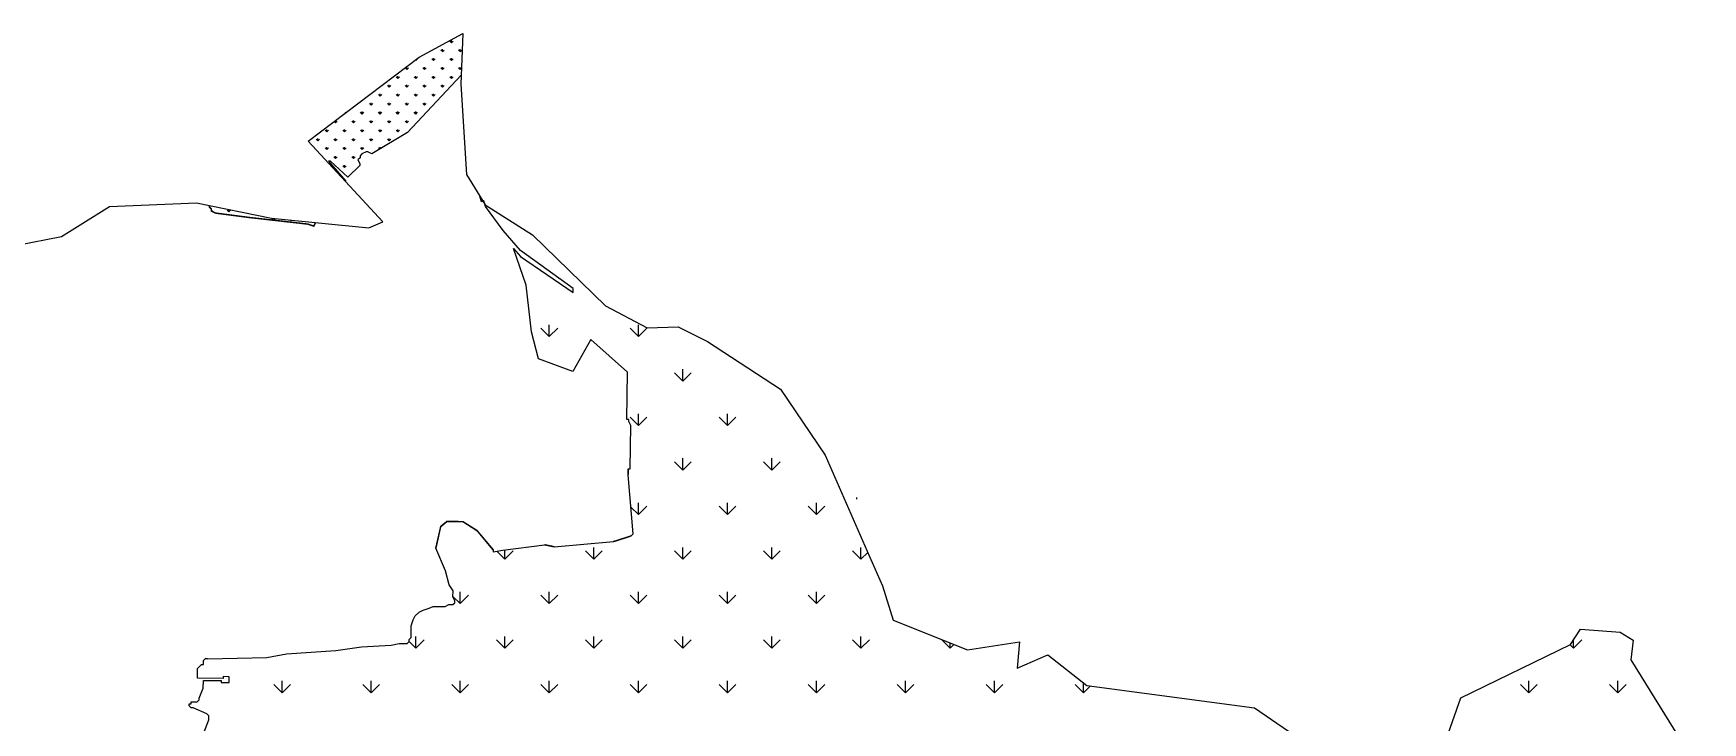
# Model space of a CAD drawing. Header units: metres. Extents: x 266558 to 272991, y 2129469 to 2134388.
# Drawn here: x 269624 to 272991, y 2132032 to 2133422 of the extents above; entities that cross this region are included whole.
import ezdxf

# ---------------------------------------------------------------- set-up
doc = ezdxf.new("R2010")
doc.units = ezdxf.units.M
doc.layers.add('MANGROOVES', color=112, linetype='Continuous')

msp = doc.modelspace()

# ---------------------------------------------------------------- hatches: boundary and pattern name
at = {"layer": 'MANGROOVES'}
h = msp.add_hatch(dxfattribs=at)
h.set_pattern_fill('GRASS', color=256)
h.paths.add_polyline_path([(269979.5, 2133074.9), (269979.4, 2133072.1), (269983.4, 2133068.1), (269983.3, 2133064.1), (269991.2, 2133060), (270058.7, 2133051.2), (270177.9, 2133037.7), (270189.8, 2133033.6), (270193.5, 2133040.8), (270104.6, 2133049.4)])

# ---------------------------------------------------------------- linework, layer by layer
at = {"color": 3}
for points in [[(269501.7, 2132977.5), (269681.3, 2133012.7), (269778, 2133073), (269953, 2133080.3), (270104.6, 2133049.4), (270300.8, 2133030.5), (270328.8, 2133042.6), (270178.3, 2133205.3), (270402.5, 2133374.5), (270490.6, 2133422.5), (270486.6, 2133320.2), (270497.8, 2133137.6), (270535.4, 2133076.7), (270631.1, 2133015.8), (270778.4, 2132872.5), (270862.4, 2132828.7), (270925.1, 2132830.3), (270984.1, 2132801.1), (271130.9, 2132704.7), (271221, 2132571.4), (271310.7, 2132367.2), (271336.8, 2132307.7), (271358.2, 2132238.7), (271508.3, 2132178.7), (271613.4, 2132194.8), (271608.2, 2132141.7), (271670.3, 2132168.6), (271749.2, 2132106.9), (272087, 2132061.6), (272292.8, 2131920.6)], [(272465.4, 2131974.9), (272503, 2132081.8), (272724.4, 2132189.9), (272744.5, 2132220.5), (272824.6, 2132214.3), (272851.1, 2132198.6), (272846.5, 2132158.6), (272991, 2131925.6)]]:
    msp.add_lwpolyline(points, dxfattribs=at)
at = {"layer": 'MANGROOVES', "linetype": 'Continuous'}
for p, q in [((270467.4, 2133403.5), (270464, 2133406.9)), ((270467.4, 2133403.5), (270467.4, 2133408.3)), ((270467.4, 2133403.5), (270470.7, 2133406.9)), ((270395.5, 2133367.6), (270394.6, 2133368.5)), ((270395.5, 2133367.6), (270398.9, 2133371)), ((270395.5, 2133367.6), (270395.5, 2133369.2)), ((270431.4, 2133367.6), (270428.1, 2133371)), ((270431.4, 2133367.6), (270431.4, 2133372.4)), ((270431.4, 2133367.6), (270434.8, 2133371)), ((270449.4, 2133385.6), (270446, 2133388.9)), ((270449.4, 2133385.6), (270449.4, 2133390.3)), ((270449.4, 2133385.6), (270452.8, 2133388.9)), ((270467.4, 2133367.6), (270464, 2133371)), ((270467.4, 2133367.6), (270467.4, 2133372.4)), ((270467.4, 2133367.6), (270470.7, 2133371)), ((270485.3, 2133385.6), (270481.9, 2133388.9)), ((270485.3, 2133385.6), (270485.3, 2133390.3)), ((270485.3, 2133385.6), (270488.7, 2133388.9)), ((270359.6, 2133331.7), (270356.2, 2133335.1)), ((270359.6, 2133331.7), (270359.6, 2133336.4)), ((270359.6, 2133331.7), (270363, 2133335.1)), ((270377.6, 2133349.6), (270374.2, 2133353)), ((270377.6, 2133349.6), (270377.6, 2133354.4)), ((270377.6, 2133349.6), (270380.9, 2133353)), ((270395.5, 2133331.7), (270392.1, 2133335.1)), ((270395.5, 2133331.7), (270395.5, 2133336.4)), ((270395.5, 2133331.7), (270398.9, 2133335.1)), ((270413.5, 2133349.6), (270410.1, 2133353)), ((270413.5, 2133349.6), (270413.5, 2133354.4)), ((270413.5, 2133349.6), (270416.8, 2133353)), ((270431.4, 2133331.7), (270428.1, 2133335.1)), ((270431.4, 2133331.7), (270431.4, 2133336.4)), ((270431.4, 2133331.7), (270434.8, 2133335.1)), ((270449.4, 2133349.6), (270446, 2133353)), ((270449.4, 2133349.6), (270449.4, 2133354.4)), ((270449.4, 2133349.6), (270452.8, 2133353)), ((270467.4, 2133331.7), (270464, 2133335.1)), ((270467.4, 2133331.7), (270467.4, 2133336.4)), ((270467.4, 2133331.7), (270470.7, 2133335.1)), ((270485.3, 2133349.6), (270481.9, 2133353)), ((270485.3, 2133349.6), (270485.3, 2133354.4)), ((270485.3, 2133349.6), (270487.8, 2133352.2)), ((270323.7, 2133295.8), (270320.3, 2133299.1)), ((270323.7, 2133295.8), (270323.7, 2133300.5)), ((270323.7, 2133295.8), (270327, 2133299.1)), ((270341.6, 2133313.7), (270338.3, 2133317.1)), ((270341.6, 2133313.7), (270341.6, 2133318.5)), ((270341.6, 2133313.7), (270345, 2133317.1)), ((270359.6, 2133295.8), (270356.2, 2133299.1)), ((270359.6, 2133295.8), (270359.6, 2133300.5)), ((270359.6, 2133295.8), (270363, 2133299.1)), ((270377.6, 2133313.7), (270374.2, 2133317.1)), ((270377.6, 2133313.7), (270377.6, 2133318.5)), ((270377.6, 2133313.7), (270380.9, 2133317.1)), ((270395.5, 2133295.8), (270392.1, 2133299.1)), ((270395.5, 2133295.8), (270395.5, 2133300.5)), ((270395.5, 2133295.8), (270398.9, 2133299.1)), ((270413.5, 2133313.7), (270410.1, 2133317.1)), ((270413.5, 2133313.7), (270413.5, 2133318.5)), ((270413.5, 2133313.7), (270416.8, 2133317.1)), ((270431.4, 2133295.8), (270428.1, 2133299.1)), ((270431.4, 2133295.8), (270431.4, 2133300.5)), ((270431.4, 2133295.8), (270434.8, 2133299.1)), ((270449.4, 2133313.7), (270446, 2133317.1)), ((270449.4, 2133313.7), (270449.4, 2133318.5)), ((270449.4, 2133313.7), (270452.8, 2133317.1)), ((270251.8, 2133259.8), (270251.3, 2133260.4)), ((270251.8, 2133259.8), (270255.2, 2133263.2)), ((270251.8, 2133259.8), (270251.8, 2133260.8)), ((270287.7, 2133259.8), (270284.4, 2133263.2)), ((270287.7, 2133259.8), (270287.7, 2133264.6)), ((270287.7, 2133259.8), (270291.1, 2133263.2)), ((270305.7, 2133277.8), (270302.3, 2133281.2)), ((270305.7, 2133277.8), (270305.7, 2133282.6)), ((270305.7, 2133277.8), (270309.1, 2133281.2)), ((270323.7, 2133259.8), (270320.3, 2133263.2)), ((270323.7, 2133259.8), (270323.7, 2133264.6)), ((270323.7, 2133259.8), (270327, 2133263.2)), ((270341.6, 2133277.8), (270338.3, 2133281.2)), ((270341.6, 2133277.8), (270341.6, 2133282.6)), ((270341.6, 2133277.8), (270345, 2133281.2)), ((270359.6, 2133259.8), (270356.2, 2133263.2)), ((270359.6, 2133259.8), (270359.6, 2133264.6)), ((270359.6, 2133259.8), (270363, 2133263.2)), ((270377.6, 2133277.8), (270374.2, 2133281.2)), ((270377.6, 2133277.8), (270377.6, 2133282.6)), ((270377.6, 2133277.8), (270380.9, 2133281.2)), ((270395.5, 2133259.8), (270392.1, 2133263.2)), ((270395.5, 2133259.8), (270395.5, 2133264.6)), ((270395.5, 2133259.8), (270398.9, 2133263.2)), ((270413.5, 2133277.8), (270410.1, 2133281.2)), ((270413.5, 2133277.8), (270413.5, 2133282.6)), ((270413.5, 2133277.8), (270416.8, 2133281.2)), ((270215.9, 2133223.9), (270212.5, 2133227.3)), ((270215.9, 2133223.9), (270215.9, 2133228.7)), ((270215.9, 2133223.9), (270219.3, 2133227.3)), ((270233.9, 2133241.9), (270230.8, 2133244.9)), ((270233.9, 2133241.9), (270233.9, 2133246.6)), ((270233.9, 2133241.9), (270237.2, 2133245.2)), ((270251.8, 2133223.9), (270248.5, 2133227.3)), ((270251.8, 2133223.9), (270251.8, 2133228.7)), ((270251.8, 2133223.9), (270255.2, 2133227.3)), ((270269.8, 2133241.9), (270266.4, 2133245.2)), ((270269.8, 2133241.9), (270269.8, 2133246.6)), ((270269.8, 2133241.9), (270273.2, 2133245.2)), ((270287.7, 2133223.9), (270284.4, 2133227.3)), ((270287.7, 2133223.9), (270287.7, 2133228.7)), ((270287.7, 2133223.9), (270291.1, 2133227.3)), ((270305.7, 2133241.9), (270302.3, 2133245.2)), ((270305.7, 2133241.9), (270305.7, 2133246.6)), ((270305.7, 2133241.9), (270309.1, 2133245.2)), ((270323.7, 2133223.9), (270320.3, 2133227.3)), ((270323.7, 2133223.9), (270323.7, 2133228.7)), ((270323.7, 2133223.9), (270327, 2133227.3)), ((270341.6, 2133241.9), (270338.3, 2133245.2)), ((270341.6, 2133241.9), (270341.6, 2133246.6)), ((270341.6, 2133241.9), (270345, 2133245.2)), ((270359.6, 2133223.9), (270356.2, 2133227.3)), ((270359.6, 2133223.9), (270359.6, 2133228.7)), ((270359.6, 2133223.9), (270363, 2133227.3)), ((270377.6, 2133241.9), (270374.2, 2133245.2)), ((270377.6, 2133241.9), (270377.6, 2133246.6)), ((270377.6, 2133241.9), (270380.9, 2133245.2)), ((270197.9, 2133206), (270194.6, 2133209.3)), ((270197.9, 2133206), (270197.9, 2133210.7)), ((270197.9, 2133206), (270201.3, 2133209.3)), ((270215.9, 2133188), (270212.5, 2133191.4)), ((270215.9, 2133188), (270215.9, 2133192.8)), ((270215.9, 2133188), (270219.3, 2133191.4)), ((270233.9, 2133206), (270230.5, 2133209.3)), ((270233.9, 2133206), (270233.9, 2133210.7)), ((270233.9, 2133206), (270237.2, 2133209.3)), ((270251.8, 2133188), (270248.5, 2133191.4)), ((270251.8, 2133188), (270251.8, 2133192.8)), ((270251.8, 2133188), (270255.2, 2133191.4)), ((270269.8, 2133206), (270266.4, 2133209.3)), ((270269.8, 2133206), (270269.8, 2133210.7)), ((270269.8, 2133206), (270273.2, 2133209.3)), ((270287.7, 2133188), (270284.4, 2133191.4)), ((270287.7, 2133188), (270287.7, 2133192.8)), ((270287.7, 2133188), (270291.1, 2133191.4)), ((270305.7, 2133206), (270302.3, 2133209.3)), ((270305.7, 2133206), (270305.7, 2133210.7)), ((270305.7, 2133206), (270309.1, 2133209.3)), ((270322.9, 2133188.8), (270320.3, 2133191.4)), ((270323.7, 2133189.2), (270323.7, 2133192.8)), ((270326.6, 2133190.9), (270327, 2133191.4)), ((270341.6, 2133206), (270338.3, 2133209.3)), ((270341.6, 2133206), (270341.6, 2133210.7)), ((270341.6, 2133206), (270345, 2133209.3)), ((270233.9, 2133170), (270230.5, 2133173.4)), ((270233.9, 2133170), (270233.9, 2133174.8)), ((270233.9, 2133170), (270237.2, 2133173.4)), ((270251.8, 2133152.1), (270248.5, 2133155.4)), ((270251.8, 2133152.1), (270251.8, 2133156.8)), ((270251.8, 2133152.1), (270255.2, 2133155.4)), ((270269.8, 2133170), (270266.4, 2133173.4)), ((270269.8, 2133170), (270269.8, 2133174.8)), ((270269.8, 2133170), (270273.2, 2133173.4)), ((270664.9, 2132810.8), (270648.1, 2132827.7)), ((270664.9, 2132810.8), (270664.9, 2132834.6)), ((270664.9, 2132810.8), (270681.8, 2132827.7)), ((270844.5, 2132810.8), (270827.7, 2132827.7)), ((270844.5, 2132810.8), (270844.5, 2132834.6)), ((270844.5, 2132810.8), (270861.4, 2132827.7)), ((270934.3, 2132721), (270917.5, 2132737.9)), ((270934.3, 2132721), (270934.3, 2132744.8)), ((270934.3, 2132721), (270951.2, 2132737.9)), ((270844.5, 2132631.2), (270844.5, 2132655)), ((271024.1, 2132631.2), (271024.1, 2132655)), ((270844.5, 2132631.2), (270827.7, 2132648.1)), ((270844.5, 2132631.2), (270861.4, 2132648.1)), ((271024.1, 2132631.2), (271007.3, 2132648.1)), ((271024.1, 2132631.2), (271041, 2132648.1)), ((270934.3, 2132541.4), (270917.5, 2132558.3)), ((270934.3, 2132541.4), (270934.3, 2132565.2)), ((270934.3, 2132541.4), (270951.2, 2132558.3)), ((271113.9, 2132541.4), (271097.1, 2132558.3)), ((271113.9, 2132541.4), (271113.9, 2132565.2)), ((271113.9, 2132541.4), (271130.8, 2132558.3)), ((270844.5, 2132451.6), (270829.6, 2132466.6)), ((270844.5, 2132451.6), (270844.5, 2132475.4)), ((270844.5, 2132451.6), (270861.4, 2132468.5)), ((271024.1, 2132451.6), (271007.3, 2132468.5)), ((271024.1, 2132451.6), (271024.1, 2132475.4)), ((271024.1, 2132451.6), (271041, 2132468.5)), ((271203.7, 2132451.6), (271186.9, 2132468.5)), ((271203.7, 2132451.6), (271203.7, 2132475.4)), ((271203.7, 2132451.6), (271220.6, 2132468.5)), ((270754.7, 2132361.8), (270754.7, 2132385.6)), ((270934.3, 2132361.8), (270934.3, 2132385.6)), ((271113.9, 2132361.8), (271113.9, 2132385.6)), ((271293.5, 2132361.8), (271293.5, 2132385.6)), ((270575.1, 2132361.8), (270559.1, 2132377.9)), ((270575.1, 2132361.8), (270575.1, 2132380.7)), ((270575.1, 2132361.8), (270592, 2132378.7)), ((270754.7, 2132361.8), (270737.9, 2132378.7)), ((270754.7, 2132361.8), (270771.6, 2132378.7)), ((270934.3, 2132361.8), (270917.5, 2132378.7)), ((270934.3, 2132361.8), (270951.2, 2132378.7)), ((271113.9, 2132361.8), (271097.1, 2132378.7)), ((271113.9, 2132361.8), (271130.8, 2132378.7)), ((271293.5, 2132361.8), (271276.7, 2132378.7)), ((271293.5, 2132361.8), (271307.1, 2132375.4)), ((270485.3, 2132272), (270470.6, 2132286.7)), ((270485.3, 2132272), (270485.3, 2132295.8)), ((270485.3, 2132272), (270502.2, 2132288.9)), ((270664.9, 2132272), (270648.1, 2132288.9)), ((270664.9, 2132272), (270664.9, 2132295.8)), ((270664.9, 2132272), (270681.8, 2132288.9)), ((270844.5, 2132272), (270827.7, 2132288.9)), ((270844.5, 2132272), (270844.5, 2132295.8)), ((270844.5, 2132272), (270861.4, 2132288.9)), ((271024.1, 2132272), (271007.3, 2132288.9)), ((271024.1, 2132272), (271024.1, 2132295.8)), ((271024.1, 2132272), (271041, 2132288.9)), ((271203.7, 2132272), (271186.9, 2132288.9)), ((271203.7, 2132272), (271203.7, 2132295.8)), ((271203.7, 2132272), (271220.6, 2132288.9)), ((270395.5, 2132182.2), (270382, 2132195.8)), ((270395.5, 2132182.2), (270395.5, 2132206)), ((270395.5, 2132182.2), (270412.3, 2132199)), ((270575.1, 2132182.2), (270558.3, 2132199)), ((270575.1, 2132182.2), (270575.1, 2132206)), ((270575.1, 2132182.2), (270592, 2132199)), ((270754.7, 2132182.2), (270737.9, 2132199)), ((270754.7, 2132182.2), (270754.7, 2132206)), ((270754.7, 2132182.2), (270771.6, 2132199)), ((270934.3, 2132182.2), (270917.5, 2132199)), ((270934.3, 2132182.2), (270934.3, 2132206)), ((270934.3, 2132182.2), (270951.2, 2132199)), ((271113.9, 2132182.2), (271097.1, 2132199)), ((271113.9, 2132182.2), (271113.9, 2132206)), ((271113.9, 2132182.2), (271130.8, 2132199)), ((271293.5, 2132182.2), (271276.7, 2132199)), ((271293.5, 2132182.2), (271293.5, 2132206)), ((271293.5, 2132182.2), (271310.4, 2132199)), ((271473.1, 2132182.2), (271456.3, 2132199)), ((271473.1, 2132182.2), (271473.1, 2132192.8)), ((271473.1, 2132182.2), (271480.7, 2132189.8)), ((272730.4, 2132182.2), (272723.2, 2132189.4)), ((272730.4, 2132182.2), (272730.4, 2132199.1)), ((272730.4, 2132182.2), (272747.2, 2132199)), ((270126.1, 2132092.4), (270126.1, 2132116.2)), ((270305.7, 2132092.4), (270305.7, 2132116.2)), ((270485.3, 2132092.4), (270485.3, 2132116.2)), ((270664.9, 2132092.4), (270664.9, 2132116.2)), ((270844.5, 2132092.4), (270844.5, 2132116.2)), ((271024.1, 2132092.4), (271024.1, 2132116.2)), ((271203.7, 2132092.4), (271203.7, 2132116.2)), ((271383.3, 2132092.4), (271383.3, 2132116.2)), ((271562.9, 2132092.4), (271562.9, 2132116.2)), ((271742.6, 2132092.4), (271742.6, 2132112.1)), ((272640.6, 2132092.4), (272640.6, 2132116.2)), ((272820.2, 2132092.4), (272820.2, 2132116.2)), ((270126.1, 2132092.4), (270109.3, 2132109.2)), ((270126.1, 2132092.4), (270142.9, 2132109.2)), ((270305.7, 2132092.4), (270288.9, 2132109.2)), ((270305.7, 2132092.4), (270322.5, 2132109.2)), ((270485.3, 2132092.4), (270468.5, 2132109.2)), ((270485.3, 2132092.4), (270502.2, 2132109.2)), ((270664.9, 2132092.4), (270648.1, 2132109.2)), ((270664.9, 2132092.4), (270681.8, 2132109.2)), ((270844.5, 2132092.4), (270827.7, 2132109.2)), ((270844.5, 2132092.4), (270861.4, 2132109.2)), ((271024.1, 2132092.4), (271007.3, 2132109.2)), ((271024.1, 2132092.4), (271041, 2132109.2)), ((271203.7, 2132092.4), (271186.9, 2132109.2)), ((271203.7, 2132092.4), (271220.6, 2132109.2)), ((271383.3, 2132092.4), (271366.5, 2132109.2)), ((271383.3, 2132092.4), (271400.2, 2132109.2)), ((271562.9, 2132092.4), (271546.1, 2132109.2)), ((271562.9, 2132092.4), (271579.8, 2132109.2)), ((271742.6, 2132092.4), (271725.7, 2132109.2)), ((271742.6, 2132092.4), (271756.1, 2132106)), ((272640.6, 2132092.4), (272623.7, 2132109.2)), ((272640.6, 2132092.4), (272657.4, 2132109.2)), ((272820.2, 2132092.4), (272803.3, 2132109.2)), ((272820.2, 2132092.4), (272837, 2132109.2))]:
    msp.add_line(p, q, dxfattribs=at)
at = {"layer": 'MANGROOVES'}
for p, q in [((270487.3, 2133338.1, 3), (270379.2, 2133222.2, 3)), ((270379.2, 2133222.2, 3), (270307, 2133179.3, 3)), ((270223.3, 2133164.5, 3), (270219.3, 2133164.5, 3)), ((270219.3, 2133164.5, 3), (270254.6, 2133124.3, 3)), ((270258.7, 2133132.2, 3), (270223.3, 2133164.5, 3)), ((270282.9, 2133155.8, 3), (270258.7, 2133132.2, 3)), ((270283.1, 2133171.7, 3), (270279, 2133167.7, 3)), ((270279, 2133167.7, 3), (270282.9, 2133159.7, 3)), ((270282.9, 2133159.7, 3), (270282.9, 2133155.8, 3)), ((270287.1, 2133179.6, 3), (270283.1, 2133175.6, 3)), ((270283.1, 2133175.6, 3), (270283.1, 2133171.7, 3)), ((270295.2, 2133183.4, 3), (270287.1, 2133179.6, 3)), ((270299.1, 2133183.4, 3), (270295.2, 2133183.4, 3)), ((270307, 2133179.3, 3), (270299.1, 2133183.4, 3)), ((270254.6, 2133124.3, 3), (270254, 2133123.5, 3)), ((270528.3, 2133082.9, 3), (270524.6, 2133093.9, 3)), ((270532.6, 2133084.9, 3), (270528.3, 2133082.9, 3)), ((270536.4, 2133072.9, 3), (270532.6, 2133084.9, 3)), ((270571.6, 2133024.7, 3), (270536.4, 2133072.9, 3)), ((270606.9, 2132984.5, 3), (270571.6, 2133024.7, 3)), ((270617.9, 2132914.7, 3), (270593, 2132988.7, 3)), ((270593, 2132988.7, 3), (270606.7, 2132972.6, 3)), ((270606.7, 2132972.6, 3), (270713.2, 2132899.6, 3)), ((270713.3, 2132907.5, 3), (270606.9, 2132984.5, 3)), ((270628.8, 2132820.4, 3), (270617.9, 2132914.7, 3)), ((270713.2, 2132899.6, 3), (270713.3, 2132907.5, 3)), ((270643.1, 2132766, 3), (270628.8, 2132820.4, 3)), ((270748.9, 2132804.8, 3), (270712, 2132740.1, 3)), ((270822.5, 2132739, 3), (270748.9, 2132804.8, 3)), ((270712, 2132740.1, 3), (270643.1, 2132766, 3)), ((270821.3, 2132643.6, 3), (270822.5, 2132739, 3)), ((270825.3, 2132643.5, 3), (270821.3, 2132643.6, 3)), ((270825.2, 2132639.5, 3), (270825.3, 2132643.5, 3)), ((270829.1, 2132631.5, 3), (270825.2, 2132639.5, 3)), ((270828, 2132544, 3), (270829.1, 2132631.5, 3)), ((270823.9, 2132532.1, 3), (270824, 2132544, 3)), ((270834.3, 2132412.6, 3), (270823.9, 2132532.1, 3)), ((270824, 2132544, 3), (270828, 2132544, 3)), ((270436.2, 2132384.2, 3), (270445.9, 2132427.9, 3)), ((270445.9, 2132427.9, 3), (270458.4, 2132437.9, 3)), ((270458.4, 2132437.9, 3), (270490.6, 2132437.5, 3)), ((270490.6, 2132437.5, 3), (270518.9, 2132419.7, 3)), ((270518.9, 2132419.7, 3), (270551.4, 2132380.4, 3)), ((270455.4, 2132337.9, 3), (270436.2, 2132384.2, 3)), ((270571.3, 2132380.2, 3), (270655, 2132391, 3)), ((270655, 2132391, 3), (270674.8, 2132386.8, 3)), ((270674.8, 2132386.8, 3), (270794.3, 2132397.2, 3)), ((270794.3, 2132397.2, 3), (270830.2, 2132408.7, 3)), ((270830.2, 2132408.7, 3), (270834.3, 2132412.6, 3)), ((270551.4, 2132380.4, 3), (270551.4, 2132376.4, 3)), ((270551.4, 2132376.4, 3), (270571.3, 2132380.2, 3)), ((270463, 2132309.9, 3), (270455.4, 2132337.9, 3)), ((270470.8, 2132297.9, 3), (270463, 2132309.9, 3)), ((270470.6, 2132286, 3), (270470.8, 2132297.9, 3)), ((270474.5, 2132278, 3), (270470.6, 2132286, 3)), ((270390.5, 2132239.2, 3), (270394.6, 2132247.2, 3)), ((270394.6, 2132247.2, 3), (270402.6, 2132255, 3)), ((270402.6, 2132255, 3), (270410.6, 2132258.9, 3)), ((270410.6, 2132258.9, 3), (270422.6, 2132262.7, 3)), ((270422.6, 2132262.7, 3), (270430.6, 2132266.6, 3)), ((270430.6, 2132266.6, 3), (270454.5, 2132266.3, 3)), ((270454.5, 2132266.3, 3), (270454.9, 2132266.5, 3)), ((270454.9, 2132266.5, 3), (270462.5, 2132270.2, 3)), ((270462.5, 2132270.2, 3), (270470.4, 2132270.1, 3)), ((270470.4, 2132270.1, 3), (270474.5, 2132274, 3)), ((270474.5, 2132274, 3), (270474.5, 2132278, 3)), ((270386, 2132203.5, 3), (270386.3, 2132227.4, 3)), ((270386.3, 2132227.4, 3), (270390.5, 2132239.2, 3)), ((270234.5, 2132177.6, 3), (270286.3, 2132184.9, 3)), ((270286.3, 2132184.9, 3), (270346.1, 2132188.1, 3)), ((270346.1, 2132188.1, 3), (270362, 2132191.9, 3)), ((270362, 2132191.9, 3), (270377.9, 2132191.7, 3)), ((270377.9, 2132191.7, 3), (270382, 2132195.6, 3)), ((270382, 2132199.6, 3), (270386, 2132203.5, 3)), ((270382, 2132195.6, 3), (270382, 2132199.6, 3)), ((269955.6, 2132141.4, 3), (269963.7, 2132149.2, 3)), ((269963.7, 2132149.2, 3), (269967.6, 2132149.2, 3)), ((269967.6, 2132149.2, 3), (269967.7, 2132157.1, 3)), ((269967.7, 2132157.1, 3), (269971.8, 2132161.1, 3)), ((269975.7, 2132161, 3), (269971.8, 2132161.1, 3)), ((269971.8, 2132161.1, 3), (269975.7, 2132161, 3)), ((269975.7, 2132161, 3), (270095.1, 2132163.5, 3)), ((270095.1, 2132163.5, 3), (270135, 2132170.9, 3)), ((270135, 2132170.9, 3), (270234.5, 2132177.6, 3)), ((269955.3, 2132121.5, 3), (269955.6, 2132141.4, 3)), ((270007.1, 2132120.8, 3), (269955.3, 2132121.5, 3)), ((269967, 2132101.4, 3), (269967.2, 2132117.3, 3)), ((269967.2, 2132117.3, 3), (270003, 2132116.9, 3)), ((270003, 2132116.9, 3), (270003, 2132112.9, 3)), ((270003, 2132112.9, 3), (270018.9, 2132112.7, 3)), ((270019, 2132124.6, 3), (270007.1, 2132124.8, 3)), ((270007.1, 2132124.8, 3), (270007.1, 2132120.8, 3)), ((270018.9, 2132112.7, 3), (270019, 2132124.6, 3)), ((269958.8, 2132081.6, 3), (269967, 2132101.4, 3)), ((269958.8, 2132077.7, 3), (269958.8, 2132081.6, 3)), ((269938.7, 2132066, 3), (269938.8, 2132070, 3)), ((269942.6, 2132062, 3), (269938.7, 2132066, 3)), ((269938.8, 2132070, 3), (269942.8, 2132069.9, 3)), ((269946.6, 2132061.9, 3), (269942.6, 2132062, 3)), ((269942.8, 2132069.9, 3), (269942.8, 2132073.9, 3)), ((269942.8, 2132073.9, 3), (269954.7, 2132073.7, 3)), ((269974.3, 2132049.6, 3), (269946.6, 2132061.9, 3)), ((269954.7, 2132073.7, 3), (269958.8, 2132077.7, 3)), ((269978.2, 2132045.6, 3), (269974.3, 2132049.6, 3)), ((269978.1, 2132037.6, 3), (269978.2, 2132045.6, 3)), ((269961.7, 2131994.1, 3), (269978.1, 2132037.6, 3))]:
    msp.add_line(p, q, dxfattribs=at)
at = {"layer": 'MANGROOVES', "const_width": 2.98, "elevation": 3}
for points in [[(270524.5, 2133094.3), (270528.3, 2133082.9)], [(270193.5, 2133040.8), (270189.8, 2133033.6), (270177.9, 2133037.7), (270058.7, 2133051.2), (269991.2, 2133060), (269983.3, 2133064.1), (269983.4, 2133068.1), (269979.4, 2133072.1), (269979.5, 2133074.9)], [(270824, 2132544), (270823.9, 2132532.1)], [(271284.8, 2132486.4), (271284.7, 2132482.4)], [(270551.4, 2132380.4), (270518.9, 2132419.7), (270490.6, 2132437.5), (270458.4, 2132437.9), (270445.9, 2132427.9), (270436.2, 2132384.2)], [(270655, 2132391), (270674.8, 2132386.8)], [(270794.3, 2132397.2), (270830.2, 2132408.7)]]:
    msp.add_lwpolyline(points, dxfattribs=at)

doc.saveas('drawing.dxf')
